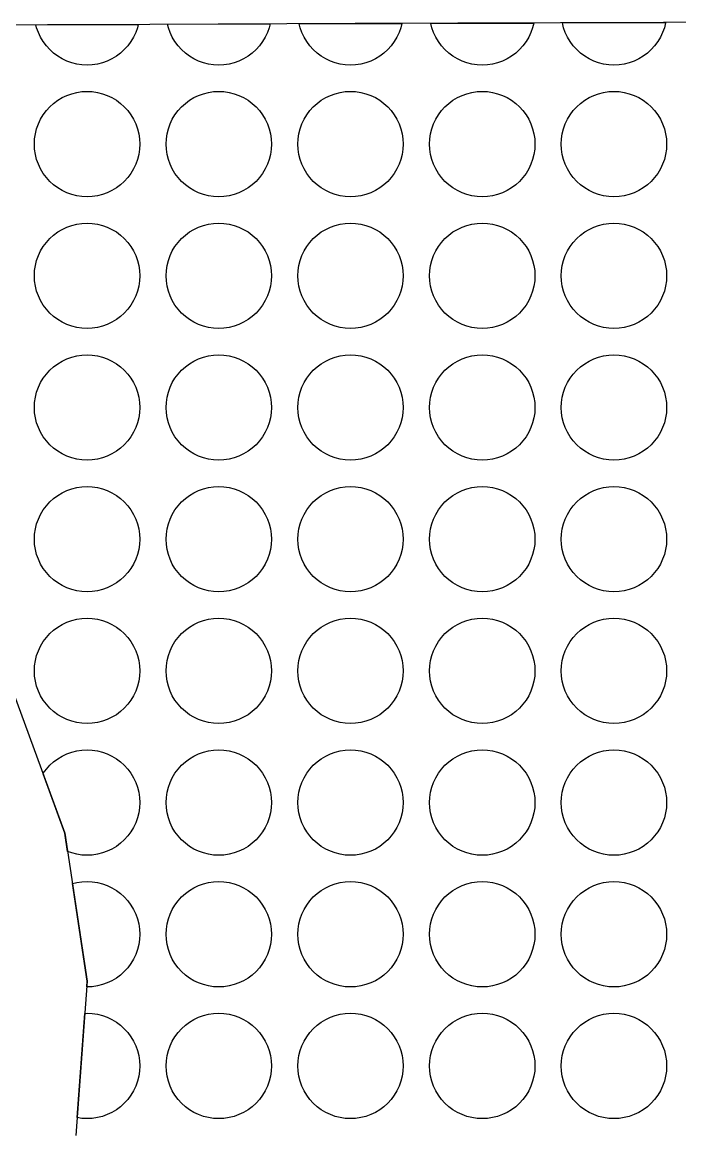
# Model space of a CAD drawing. Header units: millimetres. Extents: x 16 to 138, y -290 to -202.
# Drawn here: x 40.02 to 52.51, y -223.19 to -202.13 of the extents above; entities that cross this region are included whole.
import ezdxf

# ---------------------------------------------------------------- set-up
doc = ezdxf.new("R2010")
doc.units = ezdxf.units.MM
doc.layers.add('background', color=7, linetype='Continuous')
doc.layers.add('outline_2', color=3, linetype='Continuous')

msp = doc.modelspace()

# ---------------------------------------------------------------- linework, layer by layer
at = {"layer": 'background'}
for points in [[(42.228, -202.171), (42.212, -202.233), (42.179, -202.325), (42.137, -202.414), (42.087, -202.498), (42.028, -202.577), (41.962, -202.65), (41.89, -202.716), (41.811, -202.774), (41.727, -202.824), (41.638, -202.866), (41.546, -202.899), (41.45, -202.923), (41.353, -202.938), (41.255, -202.943), (41.157, -202.938), (41.06, -202.923), (40.965, -202.899), (40.873, -202.866), (40.784, -202.824), (40.7, -202.774), (40.621, -202.716), (40.548, -202.65), (40.482, -202.577), (40.424, -202.498), (40.373, -202.414), (40.331, -202.325), (40.298, -202.233), (40.285, -202.178)], [(44.73, -202.162), (44.712, -202.233), (44.679, -202.325), (44.637, -202.414), (44.587, -202.498), (44.528, -202.577), (44.462, -202.65), (44.39, -202.716), (44.311, -202.774), (44.227, -202.824), (44.138, -202.866), (44.046, -202.899), (43.95, -202.923), (43.853, -202.938), (43.755, -202.943), (43.657, -202.938), (43.56, -202.923), (43.465, -202.899), (43.373, -202.866), (43.284, -202.824), (43.2, -202.774), (43.121, -202.716), (43.048, -202.65), (42.982, -202.577), (42.924, -202.498), (42.873, -202.414), (42.831, -202.325), (42.798, -202.233), (42.782, -202.169)], [(46.345, -202.156), (47.232, -202.153), (47.212, -202.233), (47.179, -202.325), (47.137, -202.414), (47.087, -202.498), (47.028, -202.577), (46.962, -202.65), (46.89, -202.716), (46.811, -202.774), (46.727, -202.824), (46.638, -202.866), (46.546, -202.899), (46.45, -202.923), (46.353, -202.938), (46.255, -202.943), (46.157, -202.938), (46.06, -202.923), (45.965, -202.899), (45.873, -202.866), (45.784, -202.824), (45.7, -202.774), (45.621, -202.716), (45.548, -202.65), (45.482, -202.577), (45.424, -202.498), (45.373, -202.414), (45.331, -202.325), (45.298, -202.233), (45.28, -202.16)], [(49.734, -202.144), (49.712, -202.233), (49.679, -202.325), (49.637, -202.414), (49.587, -202.498), (49.528, -202.577), (49.462, -202.65), (49.39, -202.716), (49.311, -202.774), (49.227, -202.824), (49.138, -202.866), (49.046, -202.899), (48.95, -202.923), (48.853, -202.938), (48.755, -202.943), (48.657, -202.938), (48.56, -202.923), (48.465, -202.899), (48.373, -202.866), (48.284, -202.824), (48.2, -202.774), (48.121, -202.716), (48.048, -202.65), (47.982, -202.577), (47.924, -202.498), (47.873, -202.414), (47.831, -202.325), (47.798, -202.233), (47.778, -202.151)], [(52.236, -202.135), (52.236, -202.138), (52.212, -202.233), (52.179, -202.325), (52.137, -202.414), (52.087, -202.498), (52.028, -202.577), (51.962, -202.65), (51.89, -202.716), (51.811, -202.774), (51.727, -202.824), (51.638, -202.866), (51.546, -202.899), (51.45, -202.923), (51.353, -202.938), (51.255, -202.943), (51.157, -202.938), (51.06, -202.923), (50.965, -202.899), (50.873, -202.866), (50.784, -202.824), (50.7, -202.774), (50.621, -202.716), (50.548, -202.65), (50.482, -202.577), (50.424, -202.498), (50.373, -202.414), (50.331, -202.325), (50.298, -202.233), (50.276, -202.142)], [(42.255, -204.443), (42.251, -204.541), (42.236, -204.638), (42.212, -204.733), (42.179, -204.825), (42.137, -204.914), (42.087, -204.998), (42.028, -205.077), (41.962, -205.15), (41.89, -205.216), (41.811, -205.274), (41.727, -205.324), (41.638, -205.366), (41.546, -205.399), (41.45, -205.423), (41.353, -205.438), (41.255, -205.443), (41.157, -205.438), (41.06, -205.423), (40.965, -205.399), (40.873, -205.366), (40.784, -205.324), (40.7, -205.274), (40.621, -205.216), (40.548, -205.15), (40.482, -205.077), (40.424, -204.998), (40.373, -204.914), (40.331, -204.825), (40.298, -204.733), (40.275, -204.638), (40.26, -204.541), (40.255, -204.443), (40.26, -204.345), (40.275, -204.247), (40.298, -204.152), (40.331, -204.06), (40.373, -203.971), (40.424, -203.887), (40.482, -203.808), (40.548, -203.735), (40.621, -203.67), (40.7, -203.611), (40.784, -203.561), (40.873, -203.519), (40.965, -203.486), (41.06, -203.462), (41.157, -203.447), (41.255, -203.443), (41.353, -203.447), (41.45, -203.462), (41.546, -203.486), (41.638, -203.519), (41.727, -203.561), (41.811, -203.611), (41.89, -203.67), (41.962, -203.735), (42.028, -203.808), (42.087, -203.887), (42.137, -203.971), (42.179, -204.06), (42.212, -204.152), (42.236, -204.247), (42.251, -204.345)], [(44.755, -204.443), (44.751, -204.541), (44.736, -204.638), (44.712, -204.733), (44.679, -204.825), (44.637, -204.914), (44.587, -204.998), (44.528, -205.077), (44.462, -205.15), (44.39, -205.216), (44.311, -205.274), (44.227, -205.324), (44.138, -205.366), (44.046, -205.399), (43.95, -205.423), (43.853, -205.438), (43.755, -205.443), (43.657, -205.438), (43.56, -205.423), (43.465, -205.399), (43.373, -205.366), (43.284, -205.324), (43.2, -205.274), (43.121, -205.216), (43.048, -205.15), (42.982, -205.077), (42.924, -204.998), (42.873, -204.914), (42.831, -204.825), (42.798, -204.733), (42.775, -204.638), (42.76, -204.541), (42.755, -204.443), (42.76, -204.345), (42.775, -204.247), (42.798, -204.152), (42.831, -204.06), (42.873, -203.971), (42.924, -203.887), (42.982, -203.808), (43.048, -203.735), (43.121, -203.67), (43.2, -203.611), (43.284, -203.561), (43.373, -203.519), (43.465, -203.486), (43.56, -203.462), (43.657, -203.447), (43.755, -203.443), (43.853, -203.447), (43.95, -203.462), (44.046, -203.486), (44.138, -203.519), (44.227, -203.561), (44.311, -203.611), (44.39, -203.67), (44.462, -203.735), (44.528, -203.808), (44.587, -203.887), (44.637, -203.971), (44.679, -204.06), (44.712, -204.152), (44.736, -204.247), (44.751, -204.345)], [(47.255, -204.443), (47.251, -204.541), (47.236, -204.638), (47.212, -204.733), (47.179, -204.825), (47.137, -204.914), (47.087, -204.998), (47.028, -205.077), (46.962, -205.15), (46.89, -205.216), (46.811, -205.274), (46.727, -205.324), (46.638, -205.366), (46.546, -205.399), (46.45, -205.423), (46.353, -205.438), (46.255, -205.443), (46.157, -205.438), (46.06, -205.423), (45.965, -205.399), (45.873, -205.366), (45.784, -205.324), (45.7, -205.274), (45.621, -205.216), (45.548, -205.15), (45.482, -205.077), (45.424, -204.998), (45.373, -204.914), (45.331, -204.825), (45.298, -204.733), (45.275, -204.638), (45.26, -204.541), (45.255, -204.443), (45.26, -204.345), (45.275, -204.247), (45.298, -204.152), (45.331, -204.06), (45.373, -203.971), (45.424, -203.887), (45.482, -203.808), (45.548, -203.735), (45.621, -203.67), (45.7, -203.611), (45.784, -203.561), (45.873, -203.519), (45.965, -203.486), (46.06, -203.462), (46.157, -203.447), (46.255, -203.443), (46.353, -203.447), (46.45, -203.462), (46.546, -203.486), (46.638, -203.519), (46.727, -203.561), (46.811, -203.611), (46.89, -203.67), (46.962, -203.735), (47.028, -203.808), (47.087, -203.887), (47.137, -203.971), (47.179, -204.06), (47.212, -204.152), (47.236, -204.247), (47.251, -204.345)], [(49.755, -204.443), (49.751, -204.541), (49.736, -204.638), (49.712, -204.733), (49.679, -204.825), (49.637, -204.914), (49.587, -204.998), (49.528, -205.077), (49.462, -205.15), (49.39, -205.216), (49.311, -205.274), (49.227, -205.324), (49.138, -205.366), (49.046, -205.399), (48.95, -205.423), (48.853, -205.438), (48.755, -205.443), (48.657, -205.438), (48.56, -205.423), (48.465, -205.399), (48.373, -205.366), (48.284, -205.324), (48.2, -205.274), (48.121, -205.216), (48.048, -205.15), (47.982, -205.077), (47.924, -204.998), (47.873, -204.914), (47.831, -204.825), (47.798, -204.733), (47.775, -204.638), (47.76, -204.541), (47.755, -204.443), (47.76, -204.345), (47.775, -204.247), (47.798, -204.152), (47.831, -204.06), (47.873, -203.971), (47.924, -203.887), (47.982, -203.808), (48.048, -203.735), (48.121, -203.67), (48.2, -203.611), (48.284, -203.561), (48.373, -203.519), (48.465, -203.486), (48.56, -203.462), (48.657, -203.447), (48.755, -203.443), (48.853, -203.447), (48.95, -203.462), (49.046, -203.486), (49.138, -203.519), (49.227, -203.561), (49.311, -203.611), (49.39, -203.67), (49.462, -203.735), (49.528, -203.808), (49.587, -203.887), (49.637, -203.971), (49.679, -204.06), (49.712, -204.152), (49.736, -204.247), (49.751, -204.345)], [(52.255, -204.443), (52.251, -204.541), (52.236, -204.638), (52.212, -204.733), (52.179, -204.825), (52.137, -204.914), (52.087, -204.998), (52.028, -205.077), (51.962, -205.15), (51.89, -205.216), (51.811, -205.274), (51.727, -205.324), (51.638, -205.366), (51.546, -205.399), (51.45, -205.423), (51.353, -205.438), (51.255, -205.443), (51.157, -205.438), (51.06, -205.423), (50.965, -205.399), (50.873, -205.366), (50.784, -205.324), (50.7, -205.274), (50.621, -205.216), (50.548, -205.15), (50.482, -205.077), (50.424, -204.998), (50.373, -204.914), (50.331, -204.825), (50.298, -204.733), (50.275, -204.638), (50.26, -204.541), (50.255, -204.443), (50.26, -204.345), (50.275, -204.247), (50.298, -204.152), (50.331, -204.06), (50.373, -203.971), (50.424, -203.887), (50.482, -203.808), (50.548, -203.735), (50.621, -203.67), (50.7, -203.611), (50.784, -203.561), (50.873, -203.519), (50.965, -203.486), (51.06, -203.462), (51.157, -203.447), (51.255, -203.443), (51.353, -203.447), (51.45, -203.462), (51.546, -203.486), (51.638, -203.519), (51.727, -203.561), (51.811, -203.611), (51.89, -203.67), (51.962, -203.735), (52.028, -203.808), (52.087, -203.887), (52.137, -203.971), (52.179, -204.06), (52.212, -204.152), (52.236, -204.247), (52.251, -204.345)], [(42.255, -206.943), (42.251, -207.041), (42.236, -207.138), (42.212, -207.233), (42.179, -207.325), (42.137, -207.414), (42.087, -207.498), (42.028, -207.577), (41.962, -207.65), (41.89, -207.716), (41.811, -207.774), (41.727, -207.824), (41.638, -207.866), (41.546, -207.899), (41.45, -207.923), (41.353, -207.938), (41.255, -207.943), (41.157, -207.938), (41.06, -207.923), (40.965, -207.899), (40.873, -207.866), (40.784, -207.824), (40.7, -207.774), (40.621, -207.716), (40.548, -207.65), (40.482, -207.577), (40.424, -207.498), (40.373, -207.414), (40.331, -207.325), (40.298, -207.233), (40.275, -207.138), (40.26, -207.041), (40.255, -206.943), (40.26, -206.845), (40.275, -206.747), (40.298, -206.652), (40.331, -206.56), (40.373, -206.471), (40.424, -206.387), (40.482, -206.308), (40.548, -206.235), (40.621, -206.17), (40.7, -206.111), (40.784, -206.061), (40.873, -206.019), (40.965, -205.986), (41.06, -205.962), (41.157, -205.947), (41.255, -205.943), (41.353, -205.947), (41.45, -205.962), (41.546, -205.986), (41.638, -206.019), (41.727, -206.061), (41.811, -206.111), (41.89, -206.17), (41.962, -206.235), (42.028, -206.308), (42.087, -206.387), (42.137, -206.471), (42.179, -206.56), (42.212, -206.652), (42.236, -206.747), (42.251, -206.845)], [(44.755, -206.943), (44.751, -207.041), (44.736, -207.138), (44.712, -207.233), (44.679, -207.325), (44.637, -207.414), (44.587, -207.498), (44.528, -207.577), (44.462, -207.65), (44.39, -207.716), (44.311, -207.774), (44.227, -207.824), (44.138, -207.866), (44.046, -207.899), (43.95, -207.923), (43.853, -207.938), (43.755, -207.943), (43.657, -207.938), (43.56, -207.923), (43.465, -207.899), (43.373, -207.866), (43.284, -207.824), (43.2, -207.774), (43.121, -207.716), (43.048, -207.65), (42.982, -207.577), (42.924, -207.498), (42.873, -207.414), (42.831, -207.325), (42.798, -207.233), (42.775, -207.138), (42.76, -207.041), (42.755, -206.943), (42.76, -206.845), (42.775, -206.747), (42.798, -206.652), (42.831, -206.56), (42.873, -206.471), (42.924, -206.387), (42.982, -206.308), (43.048, -206.235), (43.121, -206.17), (43.2, -206.111), (43.284, -206.061), (43.373, -206.019), (43.465, -205.986), (43.56, -205.962), (43.657, -205.947), (43.755, -205.943), (43.853, -205.947), (43.95, -205.962), (44.046, -205.986), (44.138, -206.019), (44.227, -206.061), (44.311, -206.111), (44.39, -206.17), (44.462, -206.235), (44.528, -206.308), (44.587, -206.387), (44.637, -206.471), (44.679, -206.56), (44.712, -206.652), (44.736, -206.747), (44.751, -206.845)], [(47.255, -206.943), (47.251, -207.041), (47.236, -207.138), (47.212, -207.233), (47.179, -207.325), (47.137, -207.414), (47.087, -207.498), (47.028, -207.577), (46.962, -207.65), (46.89, -207.716), (46.811, -207.774), (46.727, -207.824), (46.638, -207.866), (46.546, -207.899), (46.45, -207.923), (46.353, -207.938), (46.255, -207.943), (46.157, -207.938), (46.06, -207.923), (45.965, -207.899), (45.873, -207.866), (45.784, -207.824), (45.7, -207.774), (45.621, -207.716), (45.548, -207.65), (45.482, -207.577), (45.424, -207.498), (45.373, -207.414), (45.331, -207.325), (45.298, -207.233), (45.275, -207.138), (45.26, -207.041), (45.255, -206.943), (45.26, -206.845), (45.275, -206.747), (45.298, -206.652), (45.331, -206.56), (45.373, -206.471), (45.424, -206.387), (45.482, -206.308), (45.548, -206.235), (45.621, -206.17), (45.7, -206.111), (45.784, -206.061), (45.873, -206.019), (45.965, -205.986), (46.06, -205.962), (46.157, -205.947), (46.255, -205.943), (46.353, -205.947), (46.45, -205.962), (46.546, -205.986), (46.638, -206.019), (46.727, -206.061), (46.811, -206.111), (46.89, -206.17), (46.962, -206.235), (47.028, -206.308), (47.087, -206.387), (47.137, -206.471), (47.179, -206.56), (47.212, -206.652), (47.236, -206.747), (47.251, -206.845)], [(49.755, -206.943), (49.751, -207.041), (49.736, -207.138), (49.712, -207.233), (49.679, -207.325), (49.637, -207.414), (49.587, -207.498), (49.528, -207.577), (49.462, -207.65), (49.39, -207.716), (49.311, -207.774), (49.227, -207.824), (49.138, -207.866), (49.046, -207.899), (48.95, -207.923), (48.853, -207.938), (48.755, -207.943), (48.657, -207.938), (48.56, -207.923), (48.465, -207.899), (48.373, -207.866), (48.284, -207.824), (48.2, -207.774), (48.121, -207.716), (48.048, -207.65), (47.982, -207.577), (47.924, -207.498), (47.873, -207.414), (47.831, -207.325), (47.798, -207.233), (47.775, -207.138), (47.76, -207.041), (47.755, -206.943), (47.76, -206.845), (47.775, -206.747), (47.798, -206.652), (47.831, -206.56), (47.873, -206.471), (47.924, -206.387), (47.982, -206.308), (48.048, -206.235), (48.121, -206.17), (48.2, -206.111), (48.284, -206.061), (48.373, -206.019), (48.465, -205.986), (48.56, -205.962), (48.657, -205.947), (48.755, -205.943), (48.853, -205.947), (48.95, -205.962), (49.046, -205.986), (49.138, -206.019), (49.227, -206.061), (49.311, -206.111), (49.39, -206.17), (49.462, -206.235), (49.528, -206.308), (49.587, -206.387), (49.637, -206.471), (49.679, -206.56), (49.712, -206.652), (49.736, -206.747), (49.751, -206.845)], [(52.255, -206.943), (52.251, -207.041), (52.236, -207.138), (52.212, -207.233), (52.179, -207.325), (52.137, -207.414), (52.087, -207.498), (52.028, -207.577), (51.962, -207.65), (51.89, -207.716), (51.811, -207.774), (51.727, -207.824), (51.638, -207.866), (51.546, -207.899), (51.45, -207.923), (51.353, -207.938), (51.255, -207.943), (51.157, -207.938), (51.06, -207.923), (50.965, -207.899), (50.873, -207.866), (50.784, -207.824), (50.7, -207.774), (50.621, -207.716), (50.548, -207.65), (50.482, -207.577), (50.424, -207.498), (50.373, -207.414), (50.331, -207.325), (50.298, -207.233), (50.275, -207.138), (50.26, -207.041), (50.255, -206.943), (50.26, -206.845), (50.275, -206.747), (50.298, -206.652), (50.331, -206.56), (50.373, -206.471), (50.424, -206.387), (50.482, -206.308), (50.548, -206.235), (50.621, -206.17), (50.7, -206.111), (50.784, -206.061), (50.873, -206.019), (50.965, -205.986), (51.06, -205.962), (51.157, -205.947), (51.255, -205.943), (51.353, -205.947), (51.45, -205.962), (51.546, -205.986), (51.638, -206.019), (51.727, -206.061), (51.811, -206.111), (51.89, -206.17), (51.962, -206.235), (52.028, -206.308), (52.087, -206.387), (52.137, -206.471), (52.179, -206.56), (52.212, -206.652), (52.236, -206.747), (52.251, -206.845)], [(42.255, -209.443), (42.251, -209.541), (42.236, -209.638), (42.212, -209.733), (42.179, -209.825), (42.137, -209.914), (42.087, -209.998), (42.028, -210.077), (41.962, -210.15), (41.89, -210.216), (41.811, -210.274), (41.727, -210.324), (41.638, -210.366), (41.546, -210.399), (41.45, -210.423), (41.353, -210.438), (41.255, -210.443), (41.157, -210.438), (41.06, -210.423), (40.965, -210.399), (40.873, -210.366), (40.784, -210.324), (40.7, -210.274), (40.621, -210.216), (40.548, -210.15), (40.482, -210.077), (40.424, -209.998), (40.373, -209.914), (40.331, -209.825), (40.298, -209.733), (40.275, -209.638), (40.26, -209.541), (40.255, -209.443), (40.26, -209.345), (40.275, -209.247), (40.298, -209.152), (40.331, -209.06), (40.373, -208.971), (40.424, -208.887), (40.482, -208.808), (40.548, -208.735), (40.621, -208.67), (40.7, -208.611), (40.784, -208.561), (40.873, -208.519), (40.965, -208.486), (41.06, -208.462), (41.157, -208.447), (41.255, -208.443), (41.353, -208.447), (41.45, -208.462), (41.546, -208.486), (41.638, -208.519), (41.727, -208.561), (41.811, -208.611), (41.89, -208.67), (41.962, -208.735), (42.028, -208.808), (42.087, -208.887), (42.137, -208.971), (42.179, -209.06), (42.212, -209.152), (42.236, -209.247), (42.251, -209.345)], [(44.755, -209.443), (44.751, -209.541), (44.736, -209.638), (44.712, -209.733), (44.679, -209.825), (44.637, -209.914), (44.587, -209.998), (44.528, -210.077), (44.462, -210.15), (44.39, -210.216), (44.311, -210.274), (44.227, -210.324), (44.138, -210.366), (44.046, -210.399), (43.95, -210.423), (43.853, -210.438), (43.755, -210.443), (43.657, -210.438), (43.56, -210.423), (43.465, -210.399), (43.373, -210.366), (43.284, -210.324), (43.2, -210.274), (43.121, -210.216), (43.048, -210.15), (42.982, -210.077), (42.924, -209.998), (42.873, -209.914), (42.831, -209.825), (42.798, -209.733), (42.775, -209.638), (42.76, -209.541), (42.755, -209.443), (42.76, -209.345), (42.775, -209.247), (42.798, -209.152), (42.831, -209.06), (42.873, -208.971), (42.924, -208.887), (42.982, -208.808), (43.048, -208.735), (43.121, -208.67), (43.2, -208.611), (43.284, -208.561), (43.373, -208.519), (43.465, -208.486), (43.56, -208.462), (43.657, -208.447), (43.755, -208.443), (43.853, -208.447), (43.95, -208.462), (44.046, -208.486), (44.138, -208.519), (44.227, -208.561), (44.311, -208.611), (44.39, -208.67), (44.462, -208.735), (44.528, -208.808), (44.587, -208.887), (44.637, -208.971), (44.679, -209.06), (44.712, -209.152), (44.736, -209.247), (44.751, -209.345)], [(47.255, -209.443), (47.251, -209.541), (47.236, -209.638), (47.212, -209.733), (47.179, -209.825), (47.137, -209.914), (47.087, -209.998), (47.028, -210.077), (46.962, -210.15), (46.89, -210.216), (46.811, -210.274), (46.727, -210.324), (46.638, -210.366), (46.546, -210.399), (46.45, -210.423), (46.353, -210.438), (46.255, -210.443), (46.157, -210.438), (46.06, -210.423), (45.965, -210.399), (45.873, -210.366), (45.784, -210.324), (45.7, -210.274), (45.621, -210.216), (45.548, -210.15), (45.482, -210.077), (45.424, -209.998), (45.373, -209.914), (45.331, -209.825), (45.298, -209.733), (45.275, -209.638), (45.26, -209.541), (45.255, -209.443), (45.26, -209.345), (45.275, -209.247), (45.298, -209.152), (45.331, -209.06), (45.373, -208.971), (45.424, -208.887), (45.482, -208.808), (45.548, -208.735), (45.621, -208.67), (45.7, -208.611), (45.784, -208.561), (45.873, -208.519), (45.965, -208.486), (46.06, -208.462), (46.157, -208.447), (46.255, -208.443), (46.353, -208.447), (46.45, -208.462), (46.546, -208.486), (46.638, -208.519), (46.727, -208.561), (46.811, -208.611), (46.89, -208.67), (46.962, -208.735), (47.028, -208.808), (47.087, -208.887), (47.137, -208.971), (47.179, -209.06), (47.212, -209.152), (47.236, -209.247), (47.251, -209.345)], [(49.755, -209.443), (49.751, -209.541), (49.736, -209.638), (49.712, -209.733), (49.679, -209.825), (49.637, -209.914), (49.587, -209.998), (49.528, -210.077), (49.462, -210.15), (49.39, -210.216), (49.311, -210.274), (49.227, -210.324), (49.138, -210.366), (49.046, -210.399), (48.95, -210.423), (48.853, -210.438), (48.755, -210.443), (48.657, -210.438), (48.56, -210.423), (48.465, -210.399), (48.373, -210.366), (48.284, -210.324), (48.2, -210.274), (48.121, -210.216), (48.048, -210.15), (47.982, -210.077), (47.924, -209.998), (47.873, -209.914), (47.831, -209.825), (47.798, -209.733), (47.775, -209.638), (47.76, -209.541), (47.755, -209.443), (47.76, -209.345), (47.775, -209.247), (47.798, -209.152), (47.831, -209.06), (47.873, -208.971), (47.924, -208.887), (47.982, -208.808), (48.048, -208.735), (48.121, -208.67), (48.2, -208.611), (48.284, -208.561), (48.373, -208.519), (48.465, -208.486), (48.56, -208.462), (48.657, -208.447), (48.755, -208.443), (48.853, -208.447), (48.95, -208.462), (49.046, -208.486), (49.138, -208.519), (49.227, -208.561), (49.311, -208.611), (49.39, -208.67), (49.462, -208.735), (49.528, -208.808), (49.587, -208.887), (49.637, -208.971), (49.679, -209.06), (49.712, -209.152), (49.736, -209.247), (49.751, -209.345)], [(52.255, -209.443), (52.251, -209.541), (52.236, -209.638), (52.212, -209.733), (52.179, -209.825), (52.137, -209.914), (52.087, -209.998), (52.028, -210.077), (51.962, -210.15), (51.89, -210.216), (51.811, -210.274), (51.727, -210.324), (51.638, -210.366), (51.546, -210.399), (51.45, -210.423), (51.353, -210.438), (51.255, -210.443), (51.157, -210.438), (51.06, -210.423), (50.965, -210.399), (50.873, -210.366), (50.784, -210.324), (50.7, -210.274), (50.621, -210.216), (50.548, -210.15), (50.482, -210.077), (50.424, -209.998), (50.373, -209.914), (50.331, -209.825), (50.298, -209.733), (50.275, -209.638), (50.26, -209.541), (50.255, -209.443), (50.26, -209.345), (50.275, -209.247), (50.298, -209.152), (50.331, -209.06), (50.373, -208.971), (50.424, -208.887), (50.482, -208.808), (50.548, -208.735), (50.621, -208.67), (50.7, -208.611), (50.784, -208.561), (50.873, -208.519), (50.965, -208.486), (51.06, -208.462), (51.157, -208.447), (51.255, -208.443), (51.353, -208.447), (51.45, -208.462), (51.546, -208.486), (51.638, -208.519), (51.727, -208.561), (51.811, -208.611), (51.89, -208.67), (51.962, -208.735), (52.028, -208.808), (52.087, -208.887), (52.137, -208.971), (52.179, -209.06), (52.212, -209.152), (52.236, -209.247), (52.251, -209.345)], [(42.255, -211.943), (42.251, -212.041), (42.236, -212.138), (42.212, -212.233), (42.179, -212.325), (42.137, -212.414), (42.087, -212.498), (42.028, -212.577), (41.962, -212.65), (41.89, -212.716), (41.811, -212.774), (41.727, -212.824), (41.638, -212.866), (41.546, -212.899), (41.45, -212.923), (41.353, -212.938), (41.255, -212.943), (41.157, -212.938), (41.06, -212.923), (40.965, -212.899), (40.873, -212.866), (40.784, -212.824), (40.7, -212.774), (40.621, -212.716), (40.548, -212.65), (40.482, -212.577), (40.424, -212.498), (40.373, -212.414), (40.331, -212.325), (40.298, -212.233), (40.275, -212.138), (40.26, -212.041), (40.255, -211.943), (40.26, -211.845), (40.275, -211.747), (40.298, -211.652), (40.331, -211.56), (40.373, -211.471), (40.424, -211.387), (40.482, -211.308), (40.548, -211.235), (40.621, -211.17), (40.7, -211.111), (40.784, -211.061), (40.873, -211.019), (40.965, -210.986), (41.06, -210.962), (41.157, -210.947), (41.255, -210.943), (41.353, -210.947), (41.45, -210.962), (41.546, -210.986), (41.638, -211.019), (41.727, -211.061), (41.811, -211.111), (41.89, -211.17), (41.962, -211.235), (42.028, -211.308), (42.087, -211.387), (42.137, -211.471), (42.179, -211.56), (42.212, -211.652), (42.236, -211.747), (42.251, -211.845)], [(44.755, -211.943), (44.751, -212.041), (44.736, -212.138), (44.712, -212.233), (44.679, -212.325), (44.637, -212.414), (44.587, -212.498), (44.528, -212.577), (44.462, -212.65), (44.39, -212.716), (44.311, -212.774), (44.227, -212.824), (44.138, -212.866), (44.046, -212.899), (43.95, -212.923), (43.853, -212.938), (43.755, -212.943), (43.657, -212.938), (43.56, -212.923), (43.465, -212.899), (43.373, -212.866), (43.284, -212.824), (43.2, -212.774), (43.121, -212.716), (43.048, -212.65), (42.982, -212.577), (42.924, -212.498), (42.873, -212.414), (42.831, -212.325), (42.798, -212.233), (42.775, -212.138), (42.76, -212.041), (42.755, -211.943), (42.76, -211.845), (42.775, -211.747), (42.798, -211.652), (42.831, -211.56), (42.873, -211.471), (42.924, -211.387), (42.982, -211.308), (43.048, -211.235), (43.121, -211.17), (43.2, -211.111), (43.284, -211.061), (43.373, -211.019), (43.465, -210.986), (43.56, -210.962), (43.657, -210.947), (43.755, -210.943), (43.853, -210.947), (43.95, -210.962), (44.046, -210.986), (44.138, -211.019), (44.227, -211.061), (44.311, -211.111), (44.39, -211.17), (44.462, -211.235), (44.528, -211.308), (44.587, -211.387), (44.637, -211.471), (44.679, -211.56), (44.712, -211.652), (44.736, -211.747), (44.751, -211.845)], [(47.255, -211.943), (47.251, -212.041), (47.236, -212.138), (47.212, -212.233), (47.179, -212.325), (47.137, -212.414), (47.087, -212.498), (47.028, -212.577), (46.962, -212.65), (46.89, -212.716), (46.811, -212.774), (46.727, -212.824), (46.638, -212.866), (46.546, -212.899), (46.45, -212.923), (46.353, -212.938), (46.255, -212.943), (46.157, -212.938), (46.06, -212.923), (45.965, -212.899), (45.873, -212.866), (45.784, -212.824), (45.7, -212.774), (45.621, -212.716), (45.548, -212.65), (45.482, -212.577), (45.424, -212.498), (45.373, -212.414), (45.331, -212.325), (45.298, -212.233), (45.275, -212.138), (45.26, -212.041), (45.255, -211.943), (45.26, -211.845), (45.275, -211.747), (45.298, -211.652), (45.331, -211.56), (45.373, -211.471), (45.424, -211.387), (45.482, -211.308), (45.548, -211.235), (45.621, -211.17), (45.7, -211.111), (45.784, -211.061), (45.873, -211.019), (45.965, -210.986), (46.06, -210.962), (46.157, -210.947), (46.255, -210.943), (46.353, -210.947), (46.45, -210.962), (46.546, -210.986), (46.638, -211.019), (46.727, -211.061), (46.811, -211.111), (46.89, -211.17), (46.962, -211.235), (47.028, -211.308), (47.087, -211.387), (47.137, -211.471), (47.179, -211.56), (47.212, -211.652), (47.236, -211.747), (47.251, -211.845)], [(49.755, -211.943), (49.751, -212.041), (49.736, -212.138), (49.712, -212.233), (49.679, -212.325), (49.637, -212.414), (49.587, -212.498), (49.528, -212.577), (49.462, -212.65), (49.39, -212.716), (49.311, -212.774), (49.227, -212.824), (49.138, -212.866), (49.046, -212.899), (48.95, -212.923), (48.853, -212.938), (48.755, -212.943), (48.657, -212.938), (48.56, -212.923), (48.465, -212.899), (48.373, -212.866), (48.284, -212.824), (48.2, -212.774), (48.121, -212.716), (48.048, -212.65), (47.982, -212.577), (47.924, -212.498), (47.873, -212.414), (47.831, -212.325), (47.798, -212.233), (47.775, -212.138), (47.76, -212.041), (47.755, -211.943), (47.76, -211.845), (47.775, -211.747), (47.798, -211.652), (47.831, -211.56), (47.873, -211.471), (47.924, -211.387), (47.982, -211.308), (48.048, -211.235), (48.121, -211.17), (48.2, -211.111), (48.284, -211.061), (48.373, -211.019), (48.465, -210.986), (48.56, -210.962), (48.657, -210.947), (48.755, -210.943), (48.853, -210.947), (48.95, -210.962), (49.046, -210.986), (49.138, -211.019), (49.227, -211.061), (49.311, -211.111), (49.39, -211.17), (49.462, -211.235), (49.528, -211.308), (49.587, -211.387), (49.637, -211.471), (49.679, -211.56), (49.712, -211.652), (49.736, -211.747), (49.751, -211.845)], [(52.255, -211.943), (52.251, -212.041), (52.236, -212.138), (52.212, -212.233), (52.179, -212.325), (52.137, -212.414), (52.087, -212.498), (52.028, -212.577), (51.962, -212.65), (51.89, -212.716), (51.811, -212.774), (51.727, -212.824), (51.638, -212.866), (51.546, -212.899), (51.45, -212.923), (51.353, -212.938), (51.255, -212.943), (51.157, -212.938), (51.06, -212.923), (50.965, -212.899), (50.873, -212.866), (50.784, -212.824), (50.7, -212.774), (50.621, -212.716), (50.548, -212.65), (50.482, -212.577), (50.424, -212.498), (50.373, -212.414), (50.331, -212.325), (50.298, -212.233), (50.275, -212.138), (50.26, -212.041), (50.255, -211.943), (50.26, -211.845), (50.275, -211.747), (50.298, -211.652), (50.331, -211.56), (50.373, -211.471), (50.424, -211.387), (50.482, -211.308), (50.548, -211.235), (50.621, -211.17), (50.7, -211.111), (50.784, -211.061), (50.873, -211.019), (50.965, -210.986), (51.06, -210.962), (51.157, -210.947), (51.255, -210.943), (51.353, -210.947), (51.45, -210.962), (51.546, -210.986), (51.638, -211.019), (51.727, -211.061), (51.811, -211.111), (51.89, -211.17), (51.962, -211.235), (52.028, -211.308), (52.087, -211.387), (52.137, -211.471), (52.179, -211.56), (52.212, -211.652), (52.236, -211.747), (52.251, -211.845)], [(42.255, -214.443), (42.251, -214.541), (42.236, -214.638), (42.212, -214.733), (42.179, -214.825), (42.137, -214.914), (42.087, -214.998), (42.028, -215.077), (41.962, -215.15), (41.89, -215.216), (41.811, -215.274), (41.727, -215.324), (41.638, -215.366), (41.546, -215.399), (41.45, -215.423), (41.353, -215.438), (41.255, -215.443), (41.157, -215.438), (41.06, -215.423), (40.965, -215.399), (40.873, -215.366), (40.784, -215.324), (40.7, -215.274), (40.621, -215.216), (40.548, -215.15), (40.482, -215.077), (40.424, -214.998), (40.373, -214.914), (40.331, -214.825), (40.298, -214.733), (40.275, -214.638), (40.26, -214.541), (40.255, -214.443), (40.26, -214.345), (40.275, -214.247), (40.298, -214.152), (40.331, -214.06), (40.373, -213.971), (40.424, -213.887), (40.482, -213.808), (40.548, -213.735), (40.621, -213.67), (40.7, -213.611), (40.784, -213.561), (40.873, -213.519), (40.965, -213.486), (41.06, -213.462), (41.157, -213.447), (41.255, -213.443), (41.353, -213.447), (41.45, -213.462), (41.546, -213.486), (41.638, -213.519), (41.727, -213.561), (41.811, -213.611), (41.89, -213.67), (41.962, -213.735), (42.028, -213.808), (42.087, -213.887), (42.137, -213.971), (42.179, -214.06), (42.212, -214.152), (42.236, -214.247), (42.251, -214.345)], [(44.755, -214.443), (44.751, -214.541), (44.736, -214.638), (44.712, -214.733), (44.679, -214.825), (44.637, -214.914), (44.587, -214.998), (44.528, -215.077), (44.462, -215.15), (44.39, -215.216), (44.311, -215.274), (44.227, -215.324), (44.138, -215.366), (44.046, -215.399), (43.95, -215.423), (43.853, -215.438), (43.755, -215.443), (43.657, -215.438), (43.56, -215.423), (43.465, -215.399), (43.373, -215.366), (43.284, -215.324), (43.2, -215.274), (43.121, -215.216), (43.048, -215.15), (42.982, -215.077), (42.924, -214.998), (42.873, -214.914), (42.831, -214.825), (42.798, -214.733), (42.775, -214.638), (42.76, -214.541), (42.755, -214.443), (42.76, -214.345), (42.775, -214.247), (42.798, -214.152), (42.831, -214.06), (42.873, -213.971), (42.924, -213.887), (42.982, -213.808), (43.048, -213.735), (43.121, -213.67), (43.2, -213.611), (43.284, -213.561), (43.373, -213.519), (43.465, -213.486), (43.56, -213.462), (43.657, -213.447), (43.755, -213.443), (43.853, -213.447), (43.95, -213.462), (44.046, -213.486), (44.138, -213.519), (44.227, -213.561), (44.311, -213.611), (44.39, -213.67), (44.462, -213.735), (44.528, -213.808), (44.587, -213.887), (44.637, -213.971), (44.679, -214.06), (44.712, -214.152), (44.736, -214.247), (44.751, -214.345)], [(47.255, -214.443), (47.251, -214.541), (47.236, -214.638), (47.212, -214.733), (47.179, -214.825), (47.137, -214.914), (47.087, -214.998), (47.028, -215.077), (46.962, -215.15), (46.89, -215.216), (46.811, -215.274), (46.727, -215.324), (46.638, -215.366), (46.546, -215.399), (46.45, -215.423), (46.353, -215.438), (46.255, -215.443), (46.157, -215.438), (46.06, -215.423), (45.965, -215.399), (45.873, -215.366), (45.784, -215.324), (45.7, -215.274), (45.621, -215.216), (45.548, -215.15), (45.482, -215.077), (45.424, -214.998), (45.373, -214.914), (45.331, -214.825), (45.298, -214.733), (45.275, -214.638), (45.26, -214.541), (45.255, -214.443), (45.26, -214.345), (45.275, -214.247), (45.298, -214.152), (45.331, -214.06), (45.373, -213.971), (45.424, -213.887), (45.482, -213.808), (45.548, -213.735), (45.621, -213.67), (45.7, -213.611), (45.784, -213.561), (45.873, -213.519), (45.965, -213.486), (46.06, -213.462), (46.157, -213.447), (46.255, -213.443), (46.353, -213.447), (46.45, -213.462), (46.546, -213.486), (46.638, -213.519), (46.727, -213.561), (46.811, -213.611), (46.89, -213.67), (46.962, -213.735), (47.028, -213.808), (47.087, -213.887), (47.137, -213.971), (47.179, -214.06), (47.212, -214.152), (47.236, -214.247), (47.251, -214.345)], [(49.755, -214.443), (49.751, -214.541), (49.736, -214.638), (49.712, -214.733), (49.679, -214.825), (49.637, -214.914), (49.587, -214.998), (49.528, -215.077), (49.462, -215.15), (49.39, -215.216), (49.311, -215.274), (49.227, -215.324), (49.138, -215.366), (49.046, -215.399), (48.95, -215.423), (48.853, -215.438), (48.755, -215.443), (48.657, -215.438), (48.56, -215.423), (48.465, -215.399), (48.373, -215.366), (48.284, -215.324), (48.2, -215.274), (48.121, -215.216), (48.048, -215.15), (47.982, -215.077), (47.924, -214.998), (47.873, -214.914), (47.831, -214.825), (47.798, -214.733), (47.775, -214.638), (47.76, -214.541), (47.755, -214.443), (47.76, -214.345), (47.775, -214.247), (47.798, -214.152), (47.831, -214.06), (47.873, -213.971), (47.924, -213.887), (47.982, -213.808), (48.048, -213.735), (48.121, -213.67), (48.2, -213.611), (48.284, -213.561), (48.373, -213.519), (48.465, -213.486), (48.56, -213.462), (48.657, -213.447), (48.755, -213.443), (48.853, -213.447), (48.95, -213.462), (49.046, -213.486), (49.138, -213.519), (49.227, -213.561), (49.311, -213.611), (49.39, -213.67), (49.462, -213.735), (49.528, -213.808), (49.587, -213.887), (49.637, -213.971), (49.679, -214.06), (49.712, -214.152), (49.736, -214.247), (49.751, -214.345)], [(52.255, -214.443), (52.251, -214.541), (52.236, -214.638), (52.212, -214.733), (52.179, -214.825), (52.137, -214.914), (52.087, -214.998), (52.028, -215.077), (51.962, -215.15), (51.89, -215.216), (51.811, -215.274), (51.727, -215.324), (51.638, -215.366), (51.546, -215.399), (51.45, -215.423), (51.353, -215.438), (51.255, -215.443), (51.157, -215.438), (51.06, -215.423), (50.965, -215.399), (50.873, -215.366), (50.784, -215.324), (50.7, -215.274), (50.621, -215.216), (50.548, -215.15), (50.482, -215.077), (50.424, -214.998), (50.373, -214.914), (50.331, -214.825), (50.298, -214.733), (50.275, -214.638), (50.26, -214.541), (50.255, -214.443), (50.26, -214.345), (50.275, -214.247), (50.298, -214.152), (50.331, -214.06), (50.373, -213.971), (50.424, -213.887), (50.482, -213.808), (50.548, -213.735), (50.621, -213.67), (50.7, -213.611), (50.784, -213.561), (50.873, -213.519), (50.965, -213.486), (51.06, -213.462), (51.157, -213.447), (51.255, -213.443), (51.353, -213.447), (51.45, -213.462), (51.546, -213.486), (51.638, -213.519), (51.727, -213.561), (51.811, -213.611), (51.89, -213.67), (51.962, -213.735), (52.028, -213.808), (52.087, -213.887), (52.137, -213.971), (52.179, -214.06), (52.212, -214.152), (52.236, -214.247), (52.251, -214.345)], [(40.832, -217.522), (40.42, -216.394), (40.424, -216.387), (40.482, -216.308), (40.548, -216.235), (40.621, -216.17), (40.7, -216.111), (40.784, -216.061), (40.873, -216.019), (40.965, -215.986), (41.06, -215.962), (41.157, -215.947), (41.255, -215.943), (41.353, -215.947), (41.45, -215.962), (41.546, -215.986), (41.638, -216.019), (41.727, -216.061), (41.811, -216.111), (41.89, -216.17), (41.962, -216.235), (42.028, -216.308), (42.087, -216.387), (42.137, -216.471), (42.179, -216.56), (42.212, -216.652), (42.236, -216.747), (42.251, -216.845), (42.255, -216.943), (42.251, -217.041), (42.236, -217.138), (42.212, -217.233), (42.179, -217.325), (42.137, -217.414), (42.087, -217.498), (42.028, -217.577), (41.962, -217.65), (41.89, -217.716), (41.811, -217.774), (41.727, -217.824), (41.638, -217.866), (41.546, -217.899), (41.45, -217.923), (41.353, -217.938), (41.255, -217.943), (41.157, -217.938), (41.06, -217.923), (40.965, -217.899), (40.885, -217.871)], [(44.755, -216.943), (44.751, -217.041), (44.736, -217.138), (44.712, -217.233), (44.679, -217.325), (44.637, -217.414), (44.587, -217.498), (44.528, -217.577), (44.462, -217.65), (44.39, -217.716), (44.311, -217.774), (44.227, -217.824), (44.138, -217.866), (44.046, -217.899), (43.95, -217.923), (43.853, -217.938), (43.755, -217.943), (43.657, -217.938), (43.56, -217.923), (43.465, -217.899), (43.373, -217.866), (43.284, -217.824), (43.2, -217.774), (43.121, -217.716), (43.048, -217.65), (42.982, -217.577), (42.924, -217.498), (42.873, -217.414), (42.831, -217.325), (42.798, -217.233), (42.775, -217.138), (42.76, -217.041), (42.755, -216.943), (42.76, -216.845), (42.775, -216.747), (42.798, -216.652), (42.831, -216.56), (42.873, -216.471), (42.924, -216.387), (42.982, -216.308), (43.048, -216.235), (43.121, -216.17), (43.2, -216.111), (43.284, -216.061), (43.373, -216.019), (43.465, -215.986), (43.56, -215.962), (43.657, -215.947), (43.755, -215.943), (43.853, -215.947), (43.95, -215.962), (44.046, -215.986), (44.138, -216.019), (44.227, -216.061), (44.311, -216.111), (44.39, -216.17), (44.462, -216.235), (44.528, -216.308), (44.587, -216.387), (44.637, -216.471), (44.679, -216.56), (44.712, -216.652), (44.736, -216.747), (44.751, -216.845)], [(47.255, -216.943), (47.251, -217.041), (47.236, -217.138), (47.212, -217.233), (47.179, -217.325), (47.137, -217.414), (47.087, -217.498), (47.028, -217.577), (46.962, -217.65), (46.89, -217.716), (46.811, -217.774), (46.727, -217.824), (46.638, -217.866), (46.546, -217.899), (46.45, -217.923), (46.353, -217.938), (46.255, -217.943), (46.157, -217.938), (46.06, -217.923), (45.965, -217.899), (45.873, -217.866), (45.784, -217.824), (45.7, -217.774), (45.621, -217.716), (45.548, -217.65), (45.482, -217.577), (45.424, -217.498), (45.373, -217.414), (45.331, -217.325), (45.298, -217.233), (45.275, -217.138), (45.26, -217.041), (45.255, -216.943), (45.26, -216.845), (45.275, -216.747), (45.298, -216.652), (45.331, -216.56), (45.373, -216.471), (45.424, -216.387), (45.482, -216.308), (45.548, -216.235), (45.621, -216.17), (45.7, -216.111), (45.784, -216.061), (45.873, -216.019), (45.965, -215.986), (46.06, -215.962), (46.157, -215.947), (46.255, -215.943), (46.353, -215.947), (46.45, -215.962), (46.546, -215.986), (46.638, -216.019), (46.727, -216.061), (46.811, -216.111), (46.89, -216.17), (46.962, -216.235), (47.028, -216.308), (47.087, -216.387), (47.137, -216.471), (47.179, -216.56), (47.212, -216.652), (47.236, -216.747), (47.251, -216.845)], [(49.755, -216.943), (49.751, -217.041), (49.736, -217.138), (49.712, -217.233), (49.679, -217.325), (49.637, -217.414), (49.587, -217.498), (49.528, -217.577), (49.462, -217.65), (49.39, -217.716), (49.311, -217.774), (49.227, -217.824), (49.138, -217.866), (49.046, -217.899), (48.95, -217.923), (48.853, -217.938), (48.755, -217.943), (48.657, -217.938), (48.56, -217.923), (48.465, -217.899), (48.373, -217.866), (48.284, -217.824), (48.2, -217.774), (48.121, -217.716), (48.048, -217.65), (47.982, -217.577), (47.924, -217.498), (47.873, -217.414), (47.831, -217.325), (47.798, -217.233), (47.775, -217.138), (47.76, -217.041), (47.755, -216.943), (47.76, -216.845), (47.775, -216.747), (47.798, -216.652), (47.831, -216.56), (47.873, -216.471), (47.924, -216.387), (47.982, -216.308), (48.048, -216.235), (48.121, -216.17), (48.2, -216.111), (48.284, -216.061), (48.373, -216.019), (48.465, -215.986), (48.56, -215.962), (48.657, -215.947), (48.755, -215.943), (48.853, -215.947), (48.95, -215.962), (49.046, -215.986), (49.138, -216.019), (49.227, -216.061), (49.311, -216.111), (49.39, -216.17), (49.462, -216.235), (49.528, -216.308), (49.587, -216.387), (49.637, -216.471), (49.679, -216.56), (49.712, -216.652), (49.736, -216.747), (49.751, -216.845)], [(52.255, -216.943), (52.251, -217.041), (52.236, -217.138), (52.212, -217.233), (52.179, -217.325), (52.137, -217.414), (52.087, -217.498), (52.028, -217.577), (51.962, -217.65), (51.89, -217.716), (51.811, -217.774), (51.727, -217.824), (51.638, -217.866), (51.546, -217.899), (51.45, -217.923), (51.353, -217.938), (51.255, -217.943), (51.157, -217.938), (51.06, -217.923), (50.965, -217.899), (50.873, -217.866), (50.784, -217.824), (50.7, -217.774), (50.621, -217.716), (50.548, -217.65), (50.482, -217.577), (50.424, -217.498), (50.373, -217.414), (50.331, -217.325), (50.298, -217.233), (50.275, -217.138), (50.26, -217.041), (50.255, -216.943), (50.26, -216.845), (50.275, -216.747), (50.298, -216.652), (50.331, -216.56), (50.373, -216.471), (50.424, -216.387), (50.482, -216.308), (50.548, -216.235), (50.621, -216.17), (50.7, -216.111), (50.784, -216.061), (50.873, -216.019), (50.965, -215.986), (51.06, -215.962), (51.157, -215.947), (51.255, -215.943), (51.353, -215.947), (51.45, -215.962), (51.546, -215.986), (51.638, -216.019), (51.727, -216.061), (51.811, -216.111), (51.89, -216.17), (51.962, -216.235), (52.028, -216.308), (52.087, -216.387), (52.137, -216.471), (52.179, -216.56), (52.212, -216.652), (52.236, -216.747), (52.251, -216.845)], [(41.26, -220.334), (40.978, -218.482), (41.06, -218.462), (41.157, -218.447), (41.255, -218.443), (41.353, -218.447), (41.45, -218.462), (41.546, -218.486), (41.638, -218.519), (41.727, -218.561), (41.811, -218.611), (41.89, -218.67), (41.962, -218.735), (42.028, -218.808), (42.087, -218.887), (42.137, -218.971), (42.179, -219.06), (42.212, -219.152), (42.236, -219.247), (42.251, -219.345), (42.255, -219.443), (42.251, -219.541), (42.236, -219.638), (42.212, -219.733), (42.179, -219.825), (42.137, -219.914), (42.087, -219.998), (42.028, -220.077), (41.962, -220.15), (41.89, -220.216), (41.811, -220.274), (41.727, -220.324), (41.638, -220.366), (41.546, -220.399), (41.45, -220.423), (41.353, -220.438), (41.255, -220.443), (41.252, -220.442)], [(44.755, -219.443), (44.751, -219.541), (44.736, -219.638), (44.712, -219.733), (44.679, -219.825), (44.637, -219.914), (44.587, -219.998), (44.528, -220.077), (44.462, -220.15), (44.39, -220.216), (44.311, -220.274), (44.227, -220.324), (44.138, -220.366), (44.046, -220.399), (43.95, -220.423), (43.853, -220.438), (43.755, -220.443), (43.657, -220.438), (43.56, -220.423), (43.465, -220.399), (43.373, -220.366), (43.284, -220.324), (43.2, -220.274), (43.121, -220.216), (43.048, -220.15), (42.982, -220.077), (42.924, -219.998), (42.873, -219.914), (42.831, -219.825), (42.798, -219.733), (42.775, -219.638), (42.76, -219.541), (42.755, -219.443), (42.76, -219.345), (42.775, -219.247), (42.798, -219.152), (42.831, -219.06), (42.873, -218.971), (42.924, -218.887), (42.982, -218.808), (43.048, -218.735), (43.121, -218.67), (43.2, -218.611), (43.284, -218.561), (43.373, -218.519), (43.465, -218.486), (43.56, -218.462), (43.657, -218.447), (43.755, -218.443), (43.853, -218.447), (43.95, -218.462), (44.046, -218.486), (44.138, -218.519), (44.227, -218.561), (44.311, -218.611), (44.39, -218.67), (44.462, -218.735), (44.528, -218.808), (44.587, -218.887), (44.637, -218.971), (44.679, -219.06), (44.712, -219.152), (44.736, -219.247), (44.751, -219.345)], [(47.255, -219.443), (47.251, -219.541), (47.236, -219.638), (47.212, -219.733), (47.179, -219.825), (47.137, -219.914), (47.087, -219.998), (47.028, -220.077), (46.962, -220.15), (46.89, -220.216), (46.811, -220.274), (46.727, -220.324), (46.638, -220.366), (46.546, -220.399), (46.45, -220.423), (46.353, -220.438), (46.255, -220.443), (46.157, -220.438), (46.06, -220.423), (45.965, -220.399), (45.873, -220.366), (45.784, -220.324), (45.7, -220.274), (45.621, -220.216), (45.548, -220.15), (45.482, -220.077), (45.424, -219.998), (45.373, -219.914), (45.331, -219.825), (45.298, -219.733), (45.275, -219.638), (45.26, -219.541), (45.255, -219.443), (45.26, -219.345), (45.275, -219.247), (45.298, -219.152), (45.331, -219.06), (45.373, -218.971), (45.424, -218.887), (45.482, -218.808), (45.548, -218.735), (45.621, -218.67), (45.7, -218.611), (45.784, -218.561), (45.873, -218.519), (45.965, -218.486), (46.06, -218.462), (46.157, -218.447), (46.255, -218.443), (46.353, -218.447), (46.45, -218.462), (46.546, -218.486), (46.638, -218.519), (46.727, -218.561), (46.811, -218.611), (46.89, -218.67), (46.962, -218.735), (47.028, -218.808), (47.087, -218.887), (47.137, -218.971), (47.179, -219.06), (47.212, -219.152), (47.236, -219.247), (47.251, -219.345)], [(49.755, -219.443), (49.751, -219.541), (49.736, -219.638), (49.712, -219.733), (49.679, -219.825), (49.637, -219.914), (49.587, -219.998), (49.528, -220.077), (49.462, -220.15), (49.39, -220.216), (49.311, -220.274), (49.227, -220.324), (49.138, -220.366), (49.046, -220.399), (48.95, -220.423), (48.853, -220.438), (48.755, -220.443), (48.657, -220.438), (48.56, -220.423), (48.465, -220.399), (48.373, -220.366), (48.284, -220.324), (48.2, -220.274), (48.121, -220.216), (48.048, -220.15), (47.982, -220.077), (47.924, -219.998), (47.873, -219.914), (47.831, -219.825), (47.798, -219.733), (47.775, -219.638), (47.76, -219.541), (47.755, -219.443), (47.76, -219.345), (47.775, -219.247), (47.798, -219.152), (47.831, -219.06), (47.873, -218.971), (47.924, -218.887), (47.982, -218.808), (48.048, -218.735), (48.121, -218.67), (48.2, -218.611), (48.284, -218.561), (48.373, -218.519), (48.465, -218.486), (48.56, -218.462), (48.657, -218.447), (48.755, -218.443), (48.853, -218.447), (48.95, -218.462), (49.046, -218.486), (49.138, -218.519), (49.227, -218.561), (49.311, -218.611), (49.39, -218.67), (49.462, -218.735), (49.528, -218.808), (49.587, -218.887), (49.637, -218.971), (49.679, -219.06), (49.712, -219.152), (49.736, -219.247), (49.751, -219.345)], [(52.255, -219.443), (52.251, -219.541), (52.236, -219.638), (52.212, -219.733), (52.179, -219.825), (52.137, -219.914), (52.087, -219.998), (52.028, -220.077), (51.962, -220.15), (51.89, -220.216), (51.811, -220.274), (51.727, -220.324), (51.638, -220.366), (51.546, -220.399), (51.45, -220.423), (51.353, -220.438), (51.255, -220.443), (51.157, -220.438), (51.06, -220.423), (50.965, -220.399), (50.873, -220.366), (50.784, -220.324), (50.7, -220.274), (50.621, -220.216), (50.548, -220.15), (50.482, -220.077), (50.424, -219.998), (50.373, -219.914), (50.331, -219.825), (50.298, -219.733), (50.275, -219.638), (50.26, -219.541), (50.255, -219.443), (50.26, -219.345), (50.275, -219.247), (50.298, -219.152), (50.331, -219.06), (50.373, -218.971), (50.424, -218.887), (50.482, -218.808), (50.548, -218.735), (50.621, -218.67), (50.7, -218.611), (50.784, -218.561), (50.873, -218.519), (50.965, -218.486), (51.06, -218.462), (51.157, -218.447), (51.255, -218.443), (51.353, -218.447), (51.45, -218.462), (51.546, -218.486), (51.638, -218.519), (51.727, -218.561), (51.811, -218.611), (51.89, -218.67), (51.962, -218.735), (52.028, -218.808), (52.087, -218.887), (52.137, -218.971), (52.179, -219.06), (52.212, -219.152), (52.236, -219.247), (52.251, -219.345)], [(41.215, -220.945), (41.255, -220.943), (41.353, -220.947), (41.45, -220.962), (41.546, -220.986), (41.638, -221.019), (41.727, -221.061), (41.811, -221.111), (41.89, -221.17), (41.962, -221.235), (42.028, -221.308), (42.087, -221.387), (42.137, -221.471), (42.179, -221.56), (42.212, -221.652), (42.236, -221.747), (42.251, -221.845), (42.255, -221.943), (42.251, -222.041), (42.236, -222.138), (42.212, -222.233), (42.179, -222.325), (42.137, -222.414), (42.087, -222.498), (42.028, -222.577), (41.962, -222.65), (41.89, -222.716), (41.811, -222.774), (41.727, -222.824), (41.638, -222.866), (41.546, -222.899), (41.45, -222.923), (41.353, -222.938), (41.255, -222.943), (41.157, -222.938), (41.068, -222.924)], [(44.755, -221.943), (44.751, -222.041), (44.736, -222.138), (44.712, -222.233), (44.679, -222.325), (44.637, -222.414), (44.587, -222.498), (44.528, -222.577), (44.462, -222.65), (44.39, -222.716), (44.311, -222.774), (44.227, -222.824), (44.138, -222.866), (44.046, -222.899), (43.95, -222.923), (43.853, -222.938), (43.755, -222.943), (43.657, -222.938), (43.56, -222.923), (43.465, -222.899), (43.373, -222.866), (43.284, -222.824), (43.2, -222.774), (43.121, -222.716), (43.048, -222.65), (42.982, -222.577), (42.924, -222.498), (42.873, -222.414), (42.831, -222.325), (42.798, -222.233), (42.775, -222.138), (42.76, -222.041), (42.755, -221.943), (42.76, -221.845), (42.775, -221.747), (42.798, -221.652), (42.831, -221.56), (42.873, -221.471), (42.924, -221.387), (42.982, -221.308), (43.048, -221.235), (43.121, -221.17), (43.2, -221.111), (43.284, -221.061), (43.373, -221.019), (43.465, -220.986), (43.56, -220.962), (43.657, -220.947), (43.755, -220.943), (43.853, -220.947), (43.95, -220.962), (44.046, -220.986), (44.138, -221.019), (44.227, -221.061), (44.311, -221.111), (44.39, -221.17), (44.462, -221.235), (44.528, -221.308), (44.587, -221.387), (44.637, -221.471), (44.679, -221.56), (44.712, -221.652), (44.736, -221.747), (44.751, -221.845)], [(47.255, -221.943), (47.251, -222.041), (47.236, -222.138), (47.212, -222.233), (47.179, -222.325), (47.137, -222.414), (47.087, -222.498), (47.028, -222.577), (46.962, -222.65), (46.89, -222.716), (46.811, -222.774), (46.727, -222.824), (46.638, -222.866), (46.546, -222.899), (46.45, -222.923), (46.353, -222.938), (46.255, -222.943), (46.157, -222.938), (46.06, -222.923), (45.965, -222.899), (45.873, -222.866), (45.784, -222.824), (45.7, -222.774), (45.621, -222.716), (45.548, -222.65), (45.482, -222.577), (45.424, -222.498), (45.373, -222.414), (45.331, -222.325), (45.298, -222.233), (45.275, -222.138), (45.26, -222.041), (45.255, -221.943), (45.26, -221.845), (45.275, -221.747), (45.298, -221.652), (45.331, -221.56), (45.373, -221.471), (45.424, -221.387), (45.482, -221.308), (45.548, -221.235), (45.621, -221.17), (45.7, -221.111), (45.784, -221.061), (45.873, -221.019), (45.965, -220.986), (46.06, -220.962), (46.157, -220.947), (46.255, -220.943), (46.353, -220.947), (46.45, -220.962), (46.546, -220.986), (46.638, -221.019), (46.727, -221.061), (46.811, -221.111), (46.89, -221.17), (46.962, -221.235), (47.028, -221.308), (47.087, -221.387), (47.137, -221.471), (47.179, -221.56), (47.212, -221.652), (47.236, -221.747), (47.251, -221.845)], [(49.755, -221.943), (49.751, -222.041), (49.736, -222.138), (49.712, -222.233), (49.679, -222.325), (49.637, -222.414), (49.587, -222.498), (49.528, -222.577), (49.462, -222.65), (49.39, -222.716), (49.311, -222.774), (49.227, -222.824), (49.138, -222.866), (49.046, -222.899), (48.95, -222.923), (48.853, -222.938), (48.755, -222.943), (48.657, -222.938), (48.56, -222.923), (48.465, -222.899), (48.373, -222.866), (48.284, -222.824), (48.2, -222.774), (48.121, -222.716), (48.048, -222.65), (47.982, -222.577), (47.924, -222.498), (47.873, -222.414), (47.831, -222.325), (47.798, -222.233), (47.775, -222.138), (47.76, -222.041), (47.755, -221.943), (47.76, -221.845), (47.775, -221.747), (47.798, -221.652), (47.831, -221.56), (47.873, -221.471), (47.924, -221.387), (47.982, -221.308), (48.048, -221.235), (48.121, -221.17), (48.2, -221.111), (48.284, -221.061), (48.373, -221.019), (48.465, -220.986), (48.56, -220.962), (48.657, -220.947), (48.755, -220.943), (48.853, -220.947), (48.95, -220.962), (49.046, -220.986), (49.138, -221.019), (49.227, -221.061), (49.311, -221.111), (49.39, -221.17), (49.462, -221.235), (49.528, -221.308), (49.587, -221.387), (49.637, -221.471), (49.679, -221.56), (49.712, -221.652), (49.736, -221.747), (49.751, -221.845)], [(52.255, -221.943), (52.251, -222.041), (52.236, -222.138), (52.212, -222.233), (52.179, -222.325), (52.137, -222.414), (52.087, -222.498), (52.028, -222.577), (51.962, -222.65), (51.89, -222.716), (51.811, -222.774), (51.727, -222.824), (51.638, -222.866), (51.546, -222.899), (51.45, -222.923), (51.353, -222.938), (51.255, -222.943), (51.157, -222.938), (51.06, -222.923), (50.965, -222.899), (50.873, -222.866), (50.784, -222.824), (50.7, -222.774), (50.621, -222.716), (50.548, -222.65), (50.482, -222.577), (50.424, -222.498), (50.373, -222.414), (50.331, -222.325), (50.298, -222.233), (50.275, -222.138), (50.26, -222.041), (50.255, -221.943), (50.26, -221.845), (50.275, -221.747), (50.298, -221.652), (50.331, -221.56), (50.373, -221.471), (50.424, -221.387), (50.482, -221.308), (50.548, -221.235), (50.621, -221.17), (50.7, -221.111), (50.784, -221.061), (50.873, -221.019), (50.965, -220.986), (51.06, -220.962), (51.157, -220.947), (51.255, -220.943), (51.353, -220.947), (51.45, -220.962), (51.546, -220.986), (51.638, -221.019), (51.727, -221.061), (51.811, -221.111), (51.89, -221.17), (51.962, -221.235), (52.028, -221.308), (52.087, -221.387), (52.137, -221.471), (52.179, -221.56), (52.212, -221.652), (52.236, -221.747), (52.251, -221.845)]]:
    msp.add_lwpolyline(points, close=True, dxfattribs=at)
at = {"layer": 'outline_2'}
msp.add_lwpolyline([(54.143, -202.128), (50.244, -202.142), (46.345, -202.156), (42.447, -202.17), (38.548, -202.184), (34.649, -202.198), (30.751, -202.212), (30.273, -202.271), (29.883, -202.429), (29.591, -202.666), (29.409, -202.959), (29.345, -203.287), (29.411, -203.63), (29.616, -203.966), (29.97, -204.274), (32.301, -205.948), (34.549, -207.864), (36.619, -209.999), (38.419, -212.335), (39.854, -214.849), (40.832, -217.522), (41.26, -220.334), (41.043, -223.263)], dxfattribs=at)

doc.saveas('drawing.dxf')
